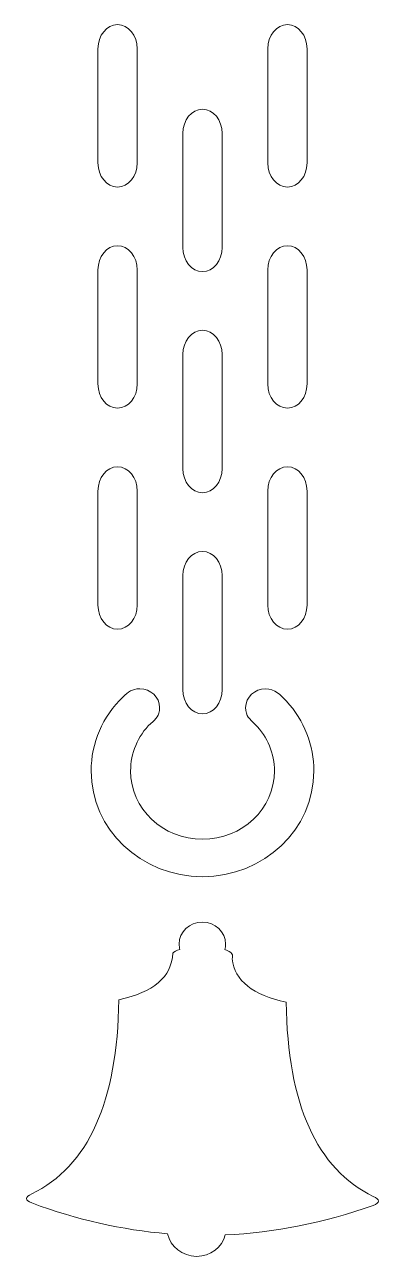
# Model space of a CAD drawing. Header units: millimetres. Extents: x -26 to 26, y -89 to 89.
import ezdxf

# ---------------------------------------------------------------- set-up
doc = ezdxf.new("R2010")
doc.units = ezdxf.units.MM
doc.header["$MEASUREMENT"] = 0
doc.layers.add('Layer 1', color=7, linetype='Continuous')

msp = doc.modelspace()

# ---------------------------------------------------------------- linework, layer by layer
at = {"layer": 'Layer 1', "color": 250, "lineweight": 20}
for points, knots in [([(-12.2915, 88.7188), (-13.8519, 88.7188), (-15.1226, 87.1516), (-15.1226, 85.2314), (-15.1226, 85.2314), (-15.1226, 68.7906), (-15.1226, 68.7906), (-15.1226, 66.869), (-13.8519, 65.3032), (-12.2915, 65.3032), (-10.7324, 65.3032), (-9.4617, 66.869), (-9.4617, 68.7906), (-9.4617, 68.7906), (-9.4617, 85.2314), (-9.4617, 85.2314), (-9.4617, 87.1516), (-10.7324, 88.7188), (-12.2915, 88.7188)], [0, 0, 0, 0, 0.16666667, 0.16666667, 0.16666667, 0.33333333, 0.33333333, 0.33333333, 0.5, 0.5, 0.5, 0.66666667, 0.66666667, 0.66666667, 0.83333333, 0.83333333, 0.83333333, 1, 1, 1, 1]), ([(12.1804, 88.7188), (10.6201, 88.7188), (9.3493, 87.1516), (9.3493, 85.2314), (9.3493, 85.2314), (9.3493, 68.7906), (9.3493, 68.7906), (9.3493, 66.869), (10.6201, 65.3032), (12.1804, 65.3032), (13.7395, 65.3032), (15.0102, 66.869), (15.0102, 68.7906), (15.0102, 68.7906), (15.0102, 85.2314), (15.0102, 85.2314), (15.0102, 87.1516), (13.7395, 88.7188), (12.1804, 88.7188)], [0, 0, 0, 0, 0.16666667, 0.16666667, 0.16666667, 0.33333333, 0.33333333, 0.33333333, 0.5, 0.5, 0.5, 0.66666667, 0.66666667, 0.66666667, 0.83333333, 0.83333333, 0.83333333, 1, 1, 1, 1]), ([(-0.0548, 76.5225), (-1.6153, 76.5225), (-2.8846, 74.958), (-2.8846, 73.0365), (-2.8846, 73.0365), (-2.8846, 56.597), (-2.8846, 56.597), (-2.8846, 54.6755), (-1.6153, 53.1097), (-0.0548, 53.1097), (1.5042, 53.1097), (2.775, 54.6755), (2.775, 56.597), (2.775, 56.597), (2.775, 73.0365), (2.775, 73.0365), (2.775, 74.958), (1.5042, 76.5225), (-0.0548, 76.5225)], [0, 0, 0, 0, 0.16666667, 0.16666667, 0.16666667, 0.33333333, 0.33333333, 0.33333333, 0.5, 0.5, 0.5, 0.66666667, 0.66666667, 0.66666667, 0.83333333, 0.83333333, 0.83333333, 1, 1, 1, 1]), ([(-12.2915, 56.8423), (-13.8519, 56.8423), (-15.1226, 55.2778), (-15.1226, 53.3549), (-15.1226, 53.3549), (-15.1226, 36.9168), (-15.1226, 36.9168), (-15.1226, 34.9953), (-13.8519, 33.4294), (-12.2915, 33.4294), (-10.7324, 33.4294), (-9.4617, 34.9953), (-9.4617, 36.9168), (-9.4617, 36.9168), (-9.4617, 53.3549), (-9.4617, 53.3549), (-9.4617, 55.2778), (-10.7324, 56.8423), (-12.2915, 56.8423)], [0, 0, 0, 0, 0.16666667, 0.16666667, 0.16666667, 0.33333333, 0.33333333, 0.33333333, 0.5, 0.5, 0.5, 0.66666667, 0.66666667, 0.66666667, 0.83333333, 0.83333333, 0.83333333, 1, 1, 1, 1]), ([(12.1804, 56.8423), (10.6201, 56.8423), (9.3493, 55.2778), (9.3493, 53.3549), (9.3493, 53.3549), (9.3493, 36.9168), (9.3493, 36.9168), (9.3493, 34.9953), (10.6201, 33.4294), (12.1804, 33.4294), (13.7395, 33.4294), (15.0102, 34.9953), (15.0102, 36.9168), (15.0102, 36.9168), (15.0102, 53.3549), (15.0102, 53.3549), (15.0102, 55.2778), (13.7395, 56.8423), (12.1804, 56.8423)], [0, 0, 0, 0, 0.16666667, 0.16666667, 0.16666667, 0.33333333, 0.33333333, 0.33333333, 0.5, 0.5, 0.5, 0.66666667, 0.66666667, 0.66666667, 0.83333333, 0.83333333, 0.83333333, 1, 1, 1, 1]), ([(-0.0548, 44.6488), (-1.6153, 44.6488), (-2.8859, 43.0817), (-2.8859, 41.1628), (-2.8859, 41.1628), (-2.8859, 24.7207), (-2.8859, 24.7207), (-2.8859, 22.8004), (-1.6153, 21.236), (-0.0562, 21.236), (1.5042, 21.236), (2.775, 22.8004), (2.775, 24.7207), (2.775, 24.7207), (2.775, 41.1628), (2.775, 41.1628), (2.775, 43.0817), (1.5042, 44.6488), (-0.0548, 44.6488)], [0, 0, 0, 0, 0.16666667, 0.16666667, 0.16666667, 0.33333333, 0.33333333, 0.33333333, 0.5, 0.5, 0.5, 0.66666667, 0.66666667, 0.66666667, 0.83333333, 0.83333333, 0.83333333, 1, 1, 1, 1]), ([(-12.2915, 24.9686), (-13.8519, 24.9686), (-15.1226, 23.4041), (-15.1226, 21.4825), (-15.1226, 21.4825), (-15.1226, 5.0404), (-15.1226, 5.0404), (-15.1226, 3.1215), (-13.8519, 1.5558), (-12.2915, 1.5558), (-10.7324, 1.5558), (-9.4617, 3.1215), (-9.4617, 5.0404), (-9.4617, 5.0404), (-9.4617, 21.4825), (-9.4617, 21.4825), (-9.4617, 23.4041), (-10.7324, 24.9686), (-12.2915, 24.9686)], [0, 0, 0, 0, 0.16666667, 0.16666667, 0.16666667, 0.33333333, 0.33333333, 0.33333333, 0.5, 0.5, 0.5, 0.66666667, 0.66666667, 0.66666667, 0.83333333, 0.83333333, 0.83333333, 1, 1, 1, 1]), ([(12.1804, 24.9686), (10.6201, 24.9686), (9.3493, 23.4041), (9.3493, 21.4825), (9.3493, 21.4825), (9.3493, 5.0404), (9.3493, 5.0404), (9.3493, 3.1215), (10.6201, 1.5558), (12.1804, 1.5558), (13.7395, 1.5558), (15.0102, 3.1215), (15.0102, 5.0404), (15.0102, 5.0404), (15.0102, 21.4825), (15.0102, 21.4825), (15.0102, 23.4041), (13.7395, 24.9686), (12.1804, 24.9686)], [0, 0, 0, 0, 0.16666667, 0.16666667, 0.16666667, 0.33333333, 0.33333333, 0.33333333, 0.5, 0.5, 0.5, 0.66666667, 0.66666667, 0.66666667, 0.83333333, 0.83333333, 0.83333333, 1, 1, 1, 1]), ([(-0.0562, 12.7723), (-1.6153, 12.7723), (-2.8859, 11.2079), (-2.8859, 9.285), (-2.8859, 9.285), (-2.8859, -7.1532), (-2.8859, -7.1532), (-2.8859, -9.076), (-1.6153, -10.6405), (-0.0562, -10.6405), (1.5042, -10.6405), (2.775, -9.076), (2.775, -7.1532), (2.775, -7.1532), (2.775, 9.285), (2.775, 9.285), (2.775, 11.2079), (1.5042, 12.7723), (-0.0562, 12.7723)], [0, 0, 0, 0, 0.16666667, 0.16666667, 0.16666667, 0.33333333, 0.33333333, 0.33333333, 0.5, 0.5, 0.5, 0.66666667, 0.66666667, 0.66666667, 0.83333333, 0.83333333, 0.83333333, 1, 1, 1, 1]), ([(-6.2385, -9.747), (-6.2385, -8.2473), (-7.5172, -7.0305), (-9.0979, -7.0305), (-10.2298, -7.0305), (-10.7621, -7.4847), (-11.4978, -8.1853), (-14.469, -11.0084), (-16.1009, -14.8945), (-16.1009, -18.8791), (-16.1009, -27.2982), (-8.9173, -34.1247), (-0.0562, -34.1247), (8.8036, -34.1247), (15.9885, -27.2982), (15.9885, -18.8791), (15.9885, -15.2125), (14.6033, -11.5716), (12.0309, -8.824), (11.2035, -7.9427), (10.3897, -7.0305), (9.0152, -7.0305), (7.4372, -7.0305), (6.1571, -8.2473), (6.1571, -9.747), (6.1571, -11.0138), (6.7353, -11.3654), (7.5249, -12.1564), (9.3277, -13.9634), (10.3075, -16.3942), (10.3075, -18.8791), (10.3075, -24.3163), (5.668, -28.7252), (-0.0562, -28.7252), (-5.779, -28.7252), (-10.4184, -24.3163), (-10.4184, -18.8791), (-10.4184, -16.3634), (-9.4038, -13.8218), (-7.5186, -12.0351), (-6.721, -11.2779), (-6.2385, -11.0069), (-6.2385, -9.747)], [0, 0, 0, 0, 0.07142857, 0.07142857, 0.07142857, 0.14285714, 0.14285714, 0.14285714, 0.21428571, 0.21428571, 0.21428571, 0.28571429, 0.28571429, 0.28571429, 0.35714286, 0.35714286, 0.35714286, 0.42857143, 0.42857143, 0.42857143, 0.5, 0.5, 0.5, 0.57142857, 0.57142857, 0.57142857, 0.64285714, 0.64285714, 0.64285714, 0.71428571, 0.71428571, 0.71428571, 0.78571429, 0.78571429, 0.78571429, 0.85714286, 0.85714286, 0.85714286, 0.92857143, 0.92857143, 0.92857143, 1, 1, 1, 1]), ([(-0.0777, -40.652), (-1.9225, -40.652), (-3.4183, -42.0723), (-3.4183, -43.8239), (-3.4183, -44.0907), (-3.3831, -44.3468), (-3.3185, -44.5933), (-3.809, -44.7497), (-4.1486, -44.9384), (-4.3398, -45.1607), (-4.511, -48.5658), (-7.1009, -50.7946), (-12.1095, -51.8496), (-12.3197, -66.5751), (-16.5078, -75.908), (-24.6696, -79.8507), (-25.6829, -80.3156), (-25.6829, -80.7508), (-24.6696, -81.1551), (-18.149, -83.5806), (-11.6218, -85.0574), (-5.0863, -85.587), (-4.7078, -87.4478), (-2.9816, -88.856), (-0.9105, -88.856), (1.1, -88.856), (2.7857, -87.5301), (3.2291, -85.75), (10.3304, -85.4509), (17.4397, -84.0401), (24.5585, -81.5108), (25.5705, -81.1052), (25.5705, -80.6686), (24.5585, -80.2038), (16.394, -76.2637), (12.2088, -66.9281), (11.9986, -52.2027), (7.219, -51.1988), (4.5901, -49.121), (4.2073, -45.9759), (4.3232, -45.6997), (4.3057, -45.4545), (4.1588, -45.2361), (3.993, -44.9922), (3.6589, -44.7861), (3.1563, -44.6177), (3.2263, -44.3643), (3.2627, -44.1002), (3.2627, -43.8239), (3.2627, -42.0723), (1.767, -40.652), (-0.0777, -40.652)], [0, 0, 0, 0, 0.05882353, 0.05882353, 0.05882353, 0.11764706, 0.11764706, 0.11764706, 0.17647059, 0.17647059, 0.17647059, 0.23529412, 0.23529412, 0.23529412, 0.29411765, 0.29411765, 0.29411765, 0.35294118, 0.35294118, 0.35294118, 0.41176471, 0.41176471, 0.41176471, 0.47058824, 0.47058824, 0.47058824, 0.52941176, 0.52941176, 0.52941176, 0.58823529, 0.58823529, 0.58823529, 0.64705882, 0.64705882, 0.64705882, 0.70588235, 0.70588235, 0.70588235, 0.76470588, 0.76470588, 0.76470588, 0.82352941, 0.82352941, 0.82352941, 0.88235294, 0.88235294, 0.88235294, 0.94117647, 0.94117647, 0.94117647, 1, 1, 1, 1])]:
    msp.add_open_spline(points, degree=3, knots=knots, dxfattribs=at)

doc.saveas('drawing.dxf')
